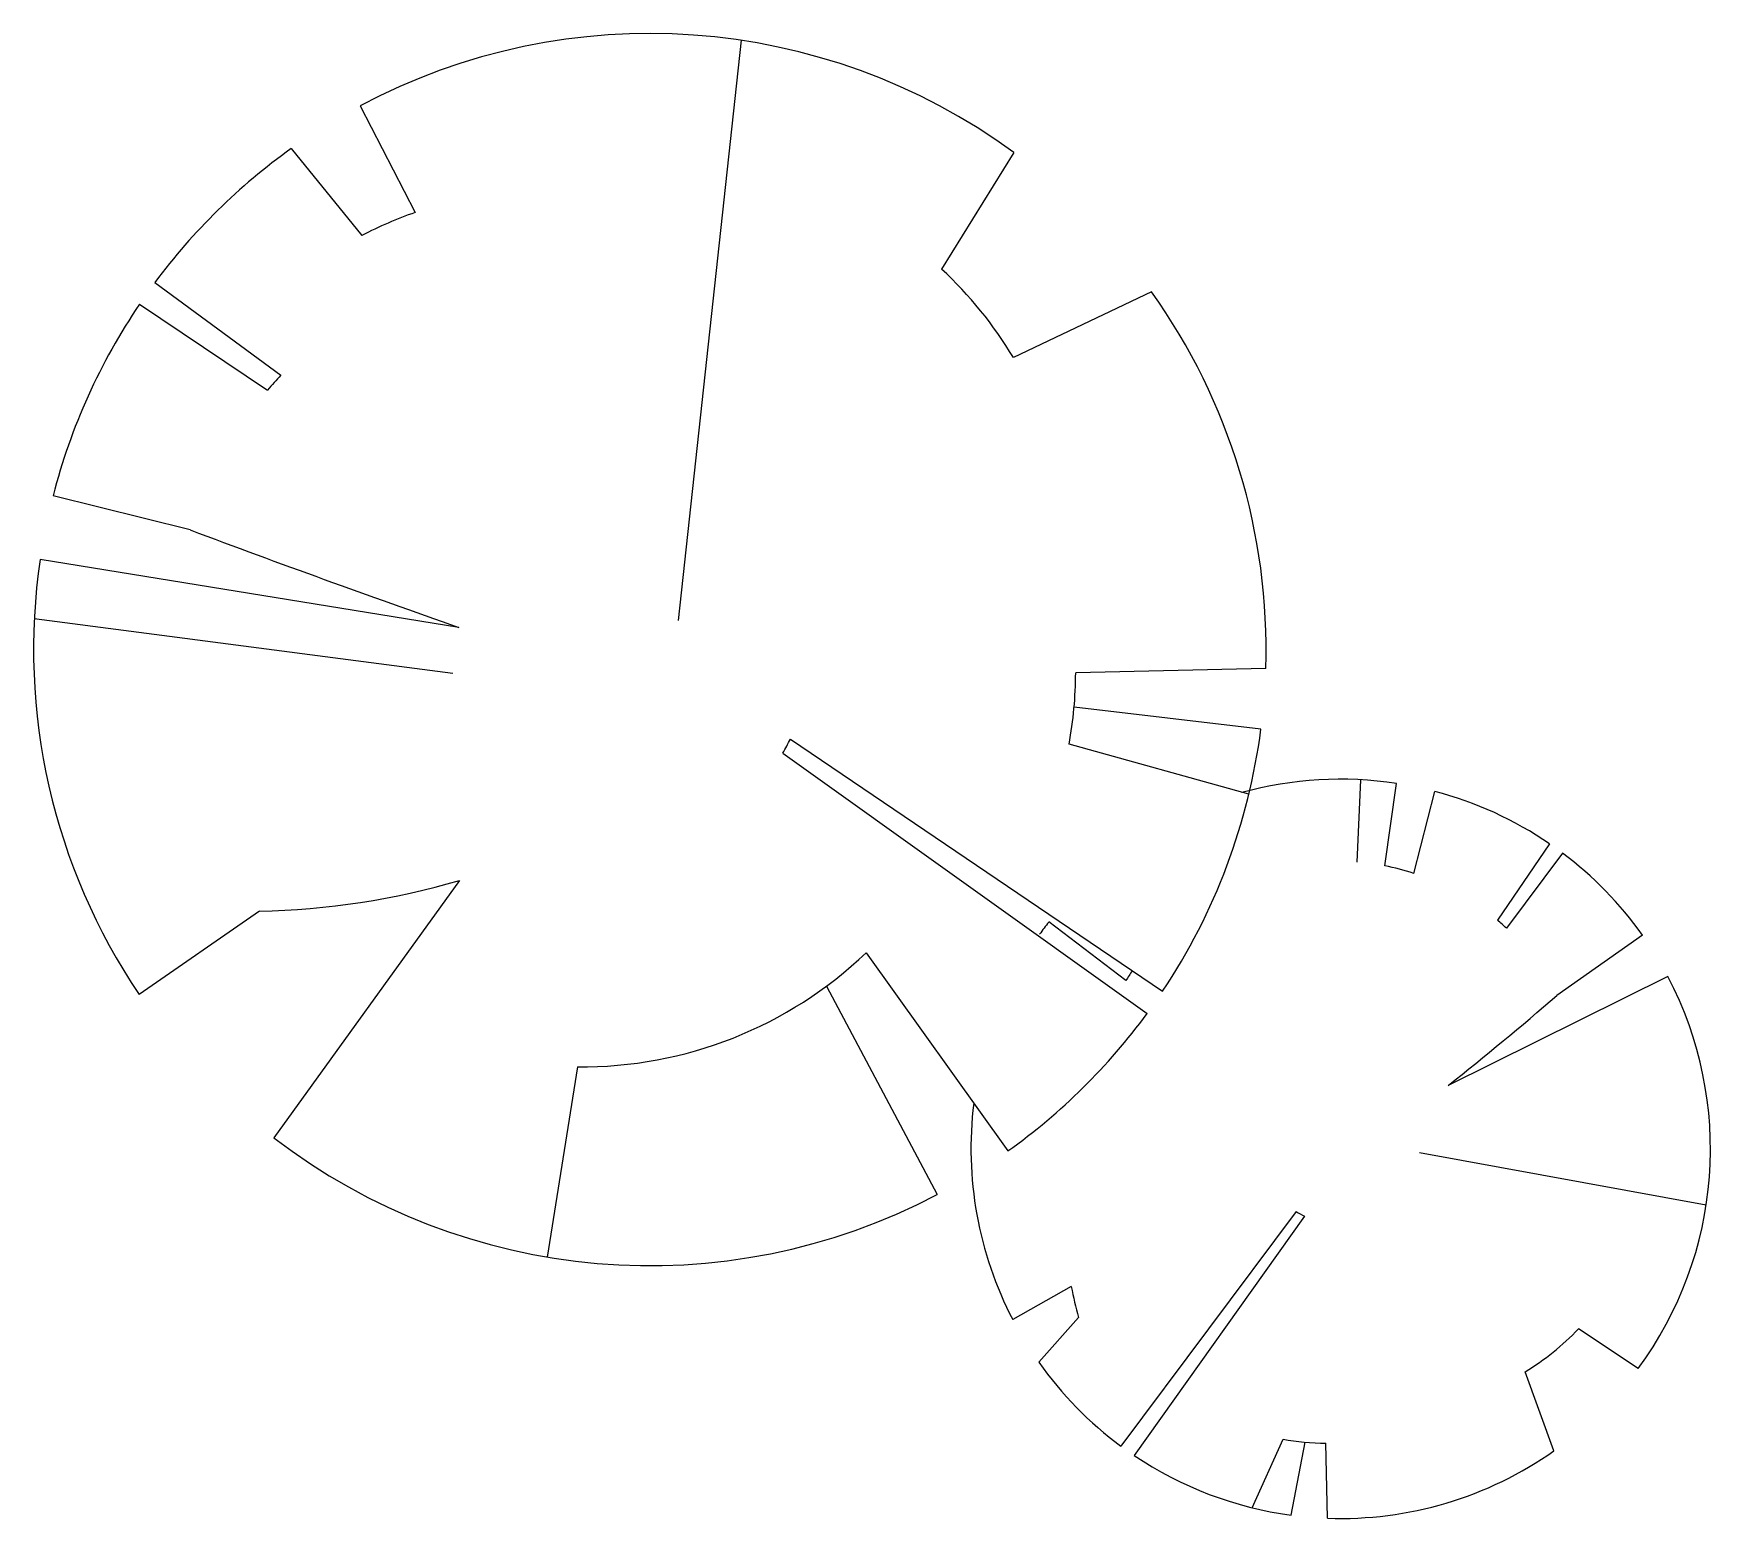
# Model space of a CAD drawing. Extents: x 631811 to 639975, y 199194 to 206425.
import ezdxf

# ---------------------------------------------------------------- set-up
doc = ezdxf.new("R2010")
doc.units = 0
doc.header["$LTSCALE"] = 8
doc.header["$MEASUREMENT"] = 0
doc.layers.add('WINDOW_TEXT', color=7, linetype='CONTINUOUS')

msp = doc.modelspace()

# ---------------------------------------------------------------- linework, layer by layer
at = {"layer": 'WINDOW_TEXT', "ltscale": 8}
for p, q in [((635255.7, 206392), (634948.8, 203565.9)), ((633400.7, 206072.7), (633668.8, 205553.5)), ((633065.2, 205864.4), (633409.9, 205441.7)), ((636583.2, 205846), (636231.4, 205278.3)), ((632402.4, 205212.9), (633015.1, 204761.3)), ((637254.1, 205166.8), (636581.5, 204847.5)), ((632327.6, 205107.5), (632950.8, 204688.8)), ((632573.2, 204007.7), (631906.5, 204174.3)), ((633882.2, 203533.3), (631843.8, 203864.4)), ((633852.4, 203309.4), (631815.2, 203574.2)), ((637810, 203332.7), (636884.6, 203311.8)), ((637786.3, 203037), (636876.9, 203145.2)), ((635496.2, 202989.2), (637307.9, 201761.4)), ((637727.5, 202720.2), (636852.6, 202964.8)), ((635458.9, 202920.9), (637232.1, 201652.9)), ((638254.6, 202390.4), (638272.6, 202791.2)), ((638388.8, 202371.9), (638446.6, 202773.2)), ((638530.6, 202335.1), (638632.4, 202734.7)), ((639191.1, 202479.4), (638938.2, 202106.7)), ((639254.2, 202434.2), (638981.5, 202067.9)), ((633885, 202301), (632981.5, 201047.8)), ((632911.2, 202151.3), (632326, 201745)), ((637129.3, 201813.6), (636753.5, 202098.5)), ((639643.2, 202034.7), (639227.6, 201740.5)), ((635864.5, 201948.7), (636554.5, 200983.4)), ((639767.2, 201832.8), (638698.6, 201302.3)), ((635671.9, 201786.4), (636209.9, 200770.9)), ((634459.8, 201393.3), (634312.3, 200466.9)), ((639953.6, 200718.9), (638558.2, 200974.5)), ((637957.8, 200688.2), (637104.6, 199546.4)), ((637998.7, 200665.6), (637169.5, 199500.6)), ((636863.3, 200322.9), (636578.3, 200162.2)), ((636899, 200172.9), (636704.8, 199954.9)), ((639622.3, 199924), (639331.6, 200117.2)), ((639212.9, 199523.4), (639072.1, 199908.4)), ((637743.6, 199246.2), (637893.9, 199580.1)), ((637933.5, 199210.1), (638002.1, 199565)), ((638110.9, 199195), (638102, 199559.9))]:
    msp.add_line(p, q, dxfattribs=at)
for centre, radius, start, end in [((634811.5, 203425.1), 3000, 53.80291, 118.04977), ((634811.5, 203425.1), 3000, 125.59803, 143.41986), ((634331.3, 203663.6), 2002.7, 109.31704, 117.3926), ((634867.1, 203812.3), 2002.7, 31.12498, 47.05847), ((634811.5, 203425.1), 3000, 358.23591, 35.49073), ((634811.5, 203425.1), 3000, 145.88808, 165.53855), ((634480.1, 203395.9), 2002.7, 137.01635, 139.78831), ((655416.6, 264991.2), 65121.5, 249.464942, 250.689923), ((634811.5, 203425.1), 3000, 171.57925, 214.05716), ((634882, 203321.5), 2002.7, 349.73832, 359.72272), ((634811.5, 203425.1), 3000, 326.32066, 352.56809), ((633721.1, 203916.4), 2002.7, 330.19581, 332.42042), ((638174.7, 200993.8), 1800, 81.31117, 105.48168), ((638174.7, 200993.8), 1800, 55.62, 75.27047), ((638158.1, 201192.7), 1201.6, 71.9432, 78.92957), ((638174.7, 200993.8), 1800, 35.32995, 53.15177), ((632836.6, 205878.6), 3728, 271.14618, 286.33293), ((638174.7, 200993.8), 1800, 142.14401, 144.52037), ((638158.1, 201192.7), 1201.6, 46.74827, 49.52023), ((634480.1, 203395.9), 2002.7, 269.4185, 313.72775), ((638158.1, 201192.7), 1201.6, 146.202, 148.88845), ((638174.7, 200993.8), 1800, 323.53483, 27.78169), ((626349.2, 216747.5), 19775.3, 308.6447, 310.63495), ((634811.5, 203425.1), 3000, 305.52231, 323.7923), ((638174.7, 200993.8), 1800, 172.91819, 207.51581), ((634811.5, 203425.1), 3000, 232.41209, 297.78389), ((638559.9, 201728), 1201.6, 239.92773, 242.15234), ((638403, 200609.7), 1566.1, 190.55198, 196.19611), ((638455.8, 200939.9), 1201.6, 300.8569, 316.79039), ((638174.7, 200993.8), 1800, 215.25423, 233.52422), ((638113.5, 200761.5), 1201.6, 259.47024, 269.45464), ((638174.7, 200993.8), 1800, 267.96782, 305.22265), ((638174.7, 200993.8), 1800, 236.05257, 262.30001)]:
    msp.add_arc(centre, radius, start, end, dxfattribs=at)

doc.saveas('drawing.dxf')
